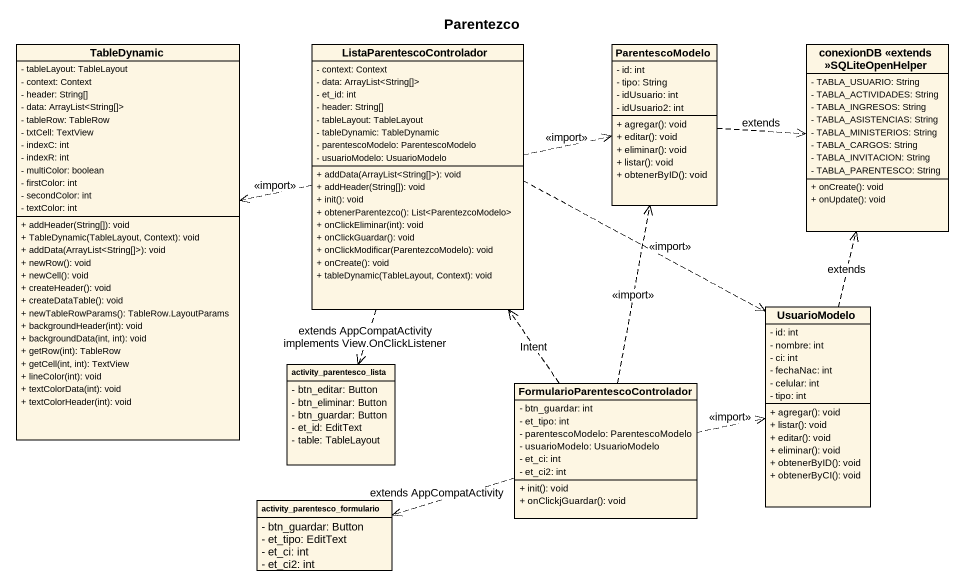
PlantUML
@startuml
title Parentezco
hide circle
hide empty members
skinparam classAttributeIconSize 0
class TableDynamic {
  - tableLayout: TableLayout
  - context: Context
  - header: String[]
  - data: ArrayList<String[]>
  - tableRow: TableRow
  - txtCell: TextView
  - indexC: int
  - indexR: int
  - multiColor: boolean
  - firstColor: int
  - secondColor: int
  - textColor: int
  + addHeader(String[]): void
  + TableDynamic(TableLayout, Context): void
  + addData(ArrayList<String[]>): void
  + newRow(): void
  + newCell(): void
  + createHeader(): void
  + createDataTable(): void
  + newTableRowParams(): TableRow.LayoutParams
  + backgroundHeader(int): void
  + backgroundData(int, int): void
  + getRow(int): TableRow
  + getCell(int, int): TextView
  + lineColor(int): void
  + textColorData(int): void
  + textColorHeader(int): void
}
class ListaParentescoControlador {
  - context: Context
  - data: ArrayList<String[]>
  - et_id: int
  - header: String[]
  - tableLayout: TableLayout
  - tableDynamic: TableDynamic
  - parentescoModelo: ParentescoModelo
  - usuarioModelo: UsuarioModelo
  + addData(ArrayList<String[]>): void
  + addHeader(String[]): void
  + init(): void
  + obtenerParentezco(): List<ParentezcoModelo>
  + onClickEliminar(int): void
  + onClickGuardar(): void
  + onClickModificar(ParentezcoModelo): void
  + onCreate(): void
  + tableDynamic(TableLayout, Context): void
}
class ParentescoModelo {
  - id: int
  - tipo: String
  - idUsuario: int
  - idUsuario2: int
  + agregar(): void
  + editar(): void
  + eliminar(): void
  + listar(): void
  + obtenerByID(): void
}
class "conexionDB <<extends >>SQLiteOpenHelper" as conexionDB_extends {
  - TABLA_USUARIO: String
  - TABLA_ACTIVIDADES: String
  - TABLA_INGRESOS: String
  - TABLA_ASISTENCIAS: String
  - TABLA_MINISTERIOS: String
  - TABLA_CARGOS: String
  - TABLA_INVITACION: String
  - TABLA_PARENTESCO: String
  + onCreate(): void
  + onUpdate(): void
}
class UsuarioModelo {
  - id: int
  - nombre: int
  - ci: int
  - fechaNac: int
  - celular: int
  - tipo: int
  + agregar(): void
  + listar(): void
  + editar(): void
  + eliminar(): void
  + obtenerByID(): void
  + obtenerByCI(): void
}
class activity_parentesco_lista {
  - btn_editar: Button
  - btn_eliminar: Button
  - btn_guardar: Button
  - et_id: EditText
  - table: TableLayout
}
class "FormularioParentescoControlador" as FormularioParentescoControla {
  - btn_guardar: int
  - et_tipo: int
  - parentescoModelo: ParentescoModelo
  - usuarioModelo: UsuarioModelo
  - et_ci: int
  - et_ci2: int
  + init(): void
  + onClickjGuardar(): void
}
class "activity_parentesco_formulario" as activity_parentesco {
  - btn_guardar: Button
  - et_tipo: EditText
  - et_ci: int
  - et_ci2: int
}
ListaParentescoControlador .left.> TableDynamic : <<import>>
ListaParentescoControlador .right.> ParentescoModelo : <<import>>
ListaParentescoControlador .right.> UsuarioModelo : <<import>>
ListaParentescoControlador ..> activity_parentesco_lista : extends AppCompatActivity implements View.OnClickListener
ParentescoModelo .right.> conexionDB_extends : extends
UsuarioModelo .up.> conexionDB_extends : extends
FormularioParentescoControla .up.> ListaParentescoControlador : Intent
FormularioParentescoControla .up.> ParentescoModelo : <<import>>
FormularioParentescoControla .right.> UsuarioModelo : <<import>>
FormularioParentescoControla .left.> activity_parentesco : extends AppCompatActivity
@enduml
